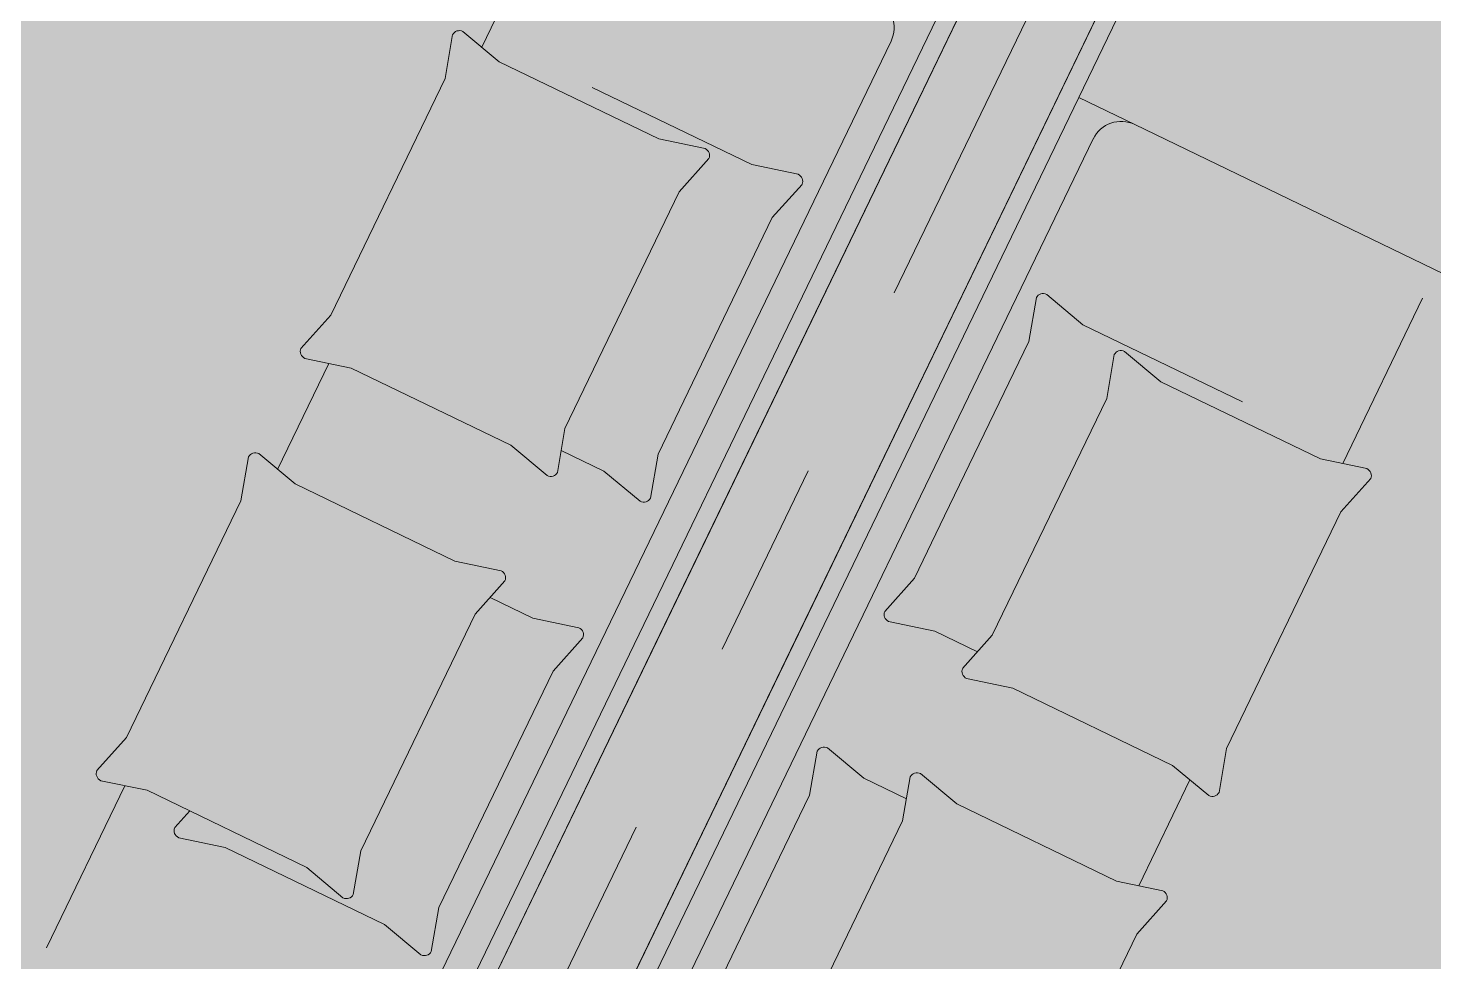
# Model space of a CAD drawing. Header units: metres. Extents: x -466 to 1322, y -1072 to 50.
# Drawn here: x 832.031 to 834.288, y -207.203 to -205.705 of the extents above; entities that cross this region are included whole.
import ezdxf

# ---------------------------------------------------------------- set-up
doc = ezdxf.new("R2010")
doc.units = ezdxf.units.M
doc.linetypes.add('CENTER2', pattern=[28.575, 19.05, -3.175, 3.175, -3.175])
for name, color, linetype, lineweight in [('A - Hatch muros', 4, 'Continuous', 0), ('A-EJES', 61, 'CENTER2', 0), ('A-MUEBLES', 5, 'Continuous', 0), ('A-MURO INT', 4, 'Continuous', 0)]:
    doc.layers.add(name, color=color, linetype=linetype, lineweight=lineweight)
doc.layers.add('Hatch Interior', color=7, linetype='Continuous', lineweight=0, true_color=0xaf6350)

msp = doc.modelspace()

# ---------------------------------------------------------------- hatches: boundary and pattern name
at = {"layer": 'A - Hatch muros'}
h = msp.add_hatch(color=256, dxfattribs=at)
h.dxf.hatch_style = 1
h.paths.add_polyline_path([(840.7909, -209.9563), (841.0085, -209.5062), (839.5682, -208.8094), (839.6552, -208.6293), (842.1759, -209.8484), (843.3076, -207.5076), (840.7867, -206.2889), (840.8738, -206.1088), (843.5747, -207.4146), (841.1808, -212.3663), (841.6309, -212.5839), (841.5439, -212.764), (841.0962, -212.5413), (840.7915, -213.1715), (839.3486, -212.4802), (839.4356, -212.3001), (840.696, -212.9095), (841.3489, -211.559), (840.2686, -211.0367), (840.3991, -210.7666), (840.5792, -210.8537), (840.5357, -210.9437), (841.436, -211.3789), (842.0889, -210.0285), (841.1886, -209.5932), (840.9709, -210.0434)])
h.paths.add_polyline_path([(844.872, -214.1509), (845.3222, -214.3685), (847.1938, -210.4972), (847.3739, -210.5842), (845.4152, -214.6356), (844.785, -214.3309)])
h.paths.add_polyline_path([(852.6454, -210.1338), (852.9155, -210.2644), (852.8285, -210.4444), (852.5584, -210.3139)])
h.paths.add_polyline_path([(828.0363, -206.0115), (827.5862, -205.7939), (827.4991, -205.974), (827.9493, -206.1916), (826.9917, -208.1723), (827.1718, -208.2593), (828.1293, -206.2787), (828.5795, -206.4963), (828.6665, -206.3162), (828.2164, -206.0986), (830.5232, -201.327), (830.8834, -201.5011), (830.9704, -201.321), (830.4302, -201.0599)], flags=17)
h.paths.add_polyline_path([(832.4508, -208.3679), (831.4932, -210.3486), (831.3132, -210.2615), (832.2707, -208.2808), (831.8206, -208.0632), (831.9076, -207.8831), (832.3578, -208.1008), (833.7941, -205.1298), (830.9131, -203.7369), (831.2614, -203.0167), (831.4414, -203.1038), (831.1803, -203.6439), (833.8812, -204.9497), (834.6646, -203.3292), (831.9637, -202.0234), (831.7896, -202.3835), (831.6096, -202.2965), (831.8707, -201.7563), (837.8127, -204.629), (837.5516, -205.1692), (837.3715, -205.0821), (837.5456, -204.722), (834.8447, -203.4162), (834.0612, -205.0368), (836.7622, -206.3425), (837.0233, -205.8023), (837.2034, -205.8894), (836.8552, -206.6096), (833.9738, -205.2177), (832.5378, -208.1878), (832.988, -208.4055), (832.9009, -208.5855)])
h.paths.add_polyline_path([(836.2291, -209.9724), (836.142, -210.1524), (836.5922, -210.3701), (835.6346, -212.3507), (835.8147, -212.4378), (836.4676, -211.0873), (837.1878, -211.4355), (837.2749, -211.2555), (836.5546, -210.9073), (837.9475, -208.0263), (838.6677, -208.3745), (838.7547, -208.1944), (838.0345, -207.8462), (839.1662, -205.5054), (839.8864, -205.8536), (839.9735, -205.6736), (839.2532, -205.3254), (839.3403, -205.1453), (839.1602, -205.0583), (839.0732, -205.2383), (838.713, -205.0642), (838.626, -205.2443), (838.9861, -205.4184), (836.6792, -210.19)])
h.paths.add_polyline_path([(824.7969, -196.6703), (824.5939, -196.5721), (824.5734, -196.5874), (824.4131, -196.7069), (839.639, -204.0679), (839.5955, -204.158), (839.7755, -204.245), (839.8191, -204.155), (848.2819, -208.2464), (848.0643, -208.6966), (848.2444, -208.7836), (848.549, -208.1534)])
h.paths.add_polyline_path([(821.165, -199.3754), (820.9989, -199.4982), (821.3888, -200.0207), (821.5559, -199.8979)])
at = {"layer": 'Hatch Interior', "transparency": 33554687}
h = msp.add_hatch(color=256, dxfattribs=at)
h.dxf.hatch_style = 1
h.paths.add_polyline_path([(812.5967, -195.9108), (820.8172, -189.7835), (825.5384, -196.1176), (824.7969, -196.6703), (848.369, -208.0663), (845.3112, -214.389), (840.9909, -212.2996), (840.6862, -212.9298), (836.4548, -210.8841), (836.7594, -210.2539), (820.7387, -202.4835), (819.7911, -201.2126), (821.3946, -200.0169), (819.3328, -197.2508), (815.6446, -199.9998)])

# ---------------------------------------------------------------- linework, layer by layer
at = {"layer": 'A-EJES', "ltscale": 0.1}
msp.add_line((835.4949, -201.8419), (829.6043, -214.0264), dxfattribs=at)
at = {"layer": 'A-MUEBLES'}
for p, q in [((832.7597, -205.7354), (832.8879, -205.4702)), ((833.5766, -205.5103), (832.5209, -207.694)), ((832.5481, -207.7071), (833.6038, -205.5234)), ((833.0755, -206.6161), (833.6038, -205.5234)), ((832.7282, -207.7942), (833.7839, -205.6105)), ((833.2556, -206.7032), (833.7839, -205.6105)), ((833.8111, -205.6236), (832.7554, -207.8073)), ((832.5898, -207.4365), (833.4168, -205.7259)), ((832.7008, -205.7858), (832.7129, -205.7153)), ((832.7295, -205.7102), (832.7878, -205.7588)), ((832.7878, -205.7588), (833.044, -205.8827)), ((832.5172, -206.1656), (832.7008, -205.7858)), ((832.9372, -205.8), (833.1934, -205.9239)), ((833.7181, -205.816), (833.8081, -205.8595)), ((833.8081, -205.8595), (835.3386, -206.5995)), ((832.9143, -207.5934), (833.7413, -205.8828)), ((833.044, -205.8827), (833.1183, -205.8981)), ((833.1245, -205.9143), (833.0769, -205.9677)), ((833.1934, -205.9239), (833.2677, -205.9394)), ((833.0769, -205.9677), (832.8933, -206.3474)), ((833.2739, -205.9556), (833.2262, -206.0089)), ((833.2262, -206.0089), (833.0909, -206.2888)), ((833.7249, -206.1809), (833.6667, -206.1323)), ((833.6501, -206.1374), (833.6379, -206.2079)), ((834.142, -206.4037), (834.2702, -206.1385)), ((832.4695, -206.2189), (832.5172, -206.1656)), ((833.9811, -206.3048), (833.7249, -206.1809)), ((833.6379, -206.2079), (833.5026, -206.4878)), ((833.85, -206.2724), (833.7918, -206.2237)), ((832.4321, -206.413), (832.5142, -206.2431)), ((832.55, -206.2506), (832.4757, -206.2351)), ((833.7752, -206.2289), (833.763, -206.2994)), ((832.8063, -206.3744), (832.55, -206.2506)), ((833.0909, -206.2888), (833.0427, -206.3886)), ((834.1062, -206.3962), (833.85, -206.2724)), ((833.763, -206.2994), (833.5794, -206.6791)), ((832.8933, -206.3474), (832.8811, -206.4179)), ((832.8645, -206.423), (832.8063, -206.3744)), ((832.9556, -206.4157), (832.8872, -206.3826)), ((832.3853, -206.3929), (832.3732, -206.4634)), ((832.4602, -206.4364), (832.4019, -206.3878)), ((833.0427, -206.3886), (833.0305, -206.4591)), ((834.1805, -206.4117), (834.1062, -206.3962)), ((833.0139, -206.4643), (832.9556, -206.4157)), ((834.1391, -206.4812), (834.1868, -206.4279)), ((832.7164, -206.5603), (832.4602, -206.4364)), ((832.3732, -206.4634), (832.1896, -206.8431)), ((833.5026, -206.4878), (833.4543, -206.5877)), ((833.9555, -206.861), (834.1391, -206.4812)), ((832.7907, -206.5757), (832.7164, -206.5603)), ((832.7493, -206.6452), (832.797, -206.5919)), ((833.4543, -206.5877), (833.4066, -206.641)), ((833.0755, -206.6161), (832.5481, -207.7071)), ((832.8415, -206.6517), (832.7731, -206.6186)), ((832.5657, -207.025), (832.7493, -206.6452)), ((832.9158, -206.6672), (832.8415, -206.6517)), ((833.4129, -206.6572), (833.4872, -206.6726)), ((833.4872, -206.6726), (833.5556, -206.7057)), ((832.8744, -206.7367), (832.9221, -206.6834)), ((833.5794, -206.6791), (833.5317, -206.7324)), ((833.2556, -206.7032), (832.7282, -207.7942)), ((832.8261, -206.8365), (832.8744, -206.7367)), ((833.538, -206.7487), (833.6123, -206.7641)), ((833.6123, -206.7641), (833.8685, -206.888)), ((832.1896, -206.8431), (832.1419, -206.8965)), ((832.6908, -207.1164), (832.8261, -206.8365)), ((833.286, -206.9357), (833.2982, -206.8652)), ((833.3148, -206.8601), (833.3731, -206.9087)), ((833.9434, -206.9314), (833.9555, -206.861)), ((833.4642, -206.9013), (833.5224, -206.9499)), ((833.8685, -206.888), (833.9268, -206.9366)), ((832.1867, -206.9207), (832.0609, -207.1808)), ((832.1482, -206.9127), (832.2225, -206.9281)), ((833.3731, -206.9087), (833.4415, -206.9418)), ((833.4354, -206.977), (833.4476, -206.9065)), ((833.8145, -207.0812), (833.8966, -206.9114)), ((832.2225, -206.9281), (832.4787, -207.052)), ((833.2378, -207.0356), (833.286, -206.9357)), ((832.2909, -206.9612), (832.267, -206.9879)), ((833.5224, -206.9499), (833.7787, -207.0738)), ((833.2518, -207.3567), (833.4354, -206.977)), ((832.2733, -207.0041), (832.3476, -207.0196)), ((832.3476, -207.0196), (832.6038, -207.1435)), ((832.5535, -207.0955), (832.5657, -207.025)), ((833.1025, -207.3155), (833.2378, -207.0356)), ((832.4787, -207.052), (832.5369, -207.1006)), ((833.7787, -207.0738), (833.853, -207.0893)), ((833.8592, -207.1055), (833.8115, -207.1588)), ((832.6786, -207.1869), (832.6908, -207.1164)), ((832.6038, -207.1435), (832.662, -207.1921)), ((833.8115, -207.1588), (833.6279, -207.5385))]:
    msp.add_line(p, q, dxfattribs=at)
for centre, start, end in [((833.3718, -205.7041), 334.1983, 64.1983), ((833.7863, -205.9046), 64.1983, 154.1983)]:
    msp.add_arc(centre, 0.05, start, end, dxfattribs=at)
for centre, start_param, end_param in [((832.7244, -205.7209), 1.570796, 3.141593), ((833.1131, -205.9088), 0, 1.570796), ((833.2625, -205.95), 0, 1.570796), ((832.4809, -206.2244), 3.141593, 4.712389), ((832.3968, -206.3984), 1.570796, 3.141593), ((832.8697, -206.4124), 4.712389, 6.283185), ((833.019, -206.4536), 4.712389, 6.283185), ((832.7855, -206.5864), 0, 1.570796), ((832.9106, -206.6778), 0, 1.570796), ((832.1533, -206.902), 3.141593, 4.712389), ((832.2784, -206.9935), 3.141593, 4.712389), ((832.5421, -207.0899), 4.712389, 6.283185), ((832.6672, -207.1814), 4.712389, 6.283185)]:
    msp.add_ellipse(centre, major_axis=(0.0114, -0.0055), ratio=0.934205, start_param=start_param, end_param=end_param, dxfattribs=at)
at = {"layer": 'A-MUEBLES', "extrusion": (0, 0, -1)}
for centre, start_param, end_param in [((833.6615, -206.1429), 0, 1.570796), ((833.7866, -206.2344), 0, 1.570796), ((834.1754, -206.4224), 1.570796, 3.141593), ((833.4181, -206.6465), 4.712389, 6.283185), ((833.5432, -206.738), 4.712389, 6.283185), ((833.3097, -206.8708), 0, 1.570796), ((833.459, -206.912), 0, 1.570796), ((833.9319, -206.9259), 3.141593, 4.712389), ((833.8478, -207.0999), 1.570796, 3.141593)]:
    msp.add_ellipse(centre, major_axis=(-0.0114, 0.0055), ratio=0.934205, start_param=start_param, end_param=end_param, dxfattribs=at)
at = {"layer": 'A-MURO INT'}
msp.add_lwpolyline([(836.8552, -206.6096), (833.9742, -205.2168), (832.5378, -208.1878), (832.988, -208.4055), (832.9009, -208.5855), (832.4508, -208.3679), (831.4932, -210.3486), (831.3132, -210.2615), (832.2707, -208.2808), (831.8206, -208.0632), (831.9076, -207.8831), (832.3578, -208.1008), (833.7941, -205.1298), (830.9131, -203.7369), (831.2614, -203.0167), (831.4414, -203.1038), (831.1803, -203.6439), (833.8812, -204.9497), (834.6646, -203.3292), (831.9637, -202.0234), (831.7896, -202.3835), (831.6096, -202.2965), (831.8707, -201.7563), (837.8127, -204.629)], dxfattribs=at)

doc.saveas('drawing.dxf')
